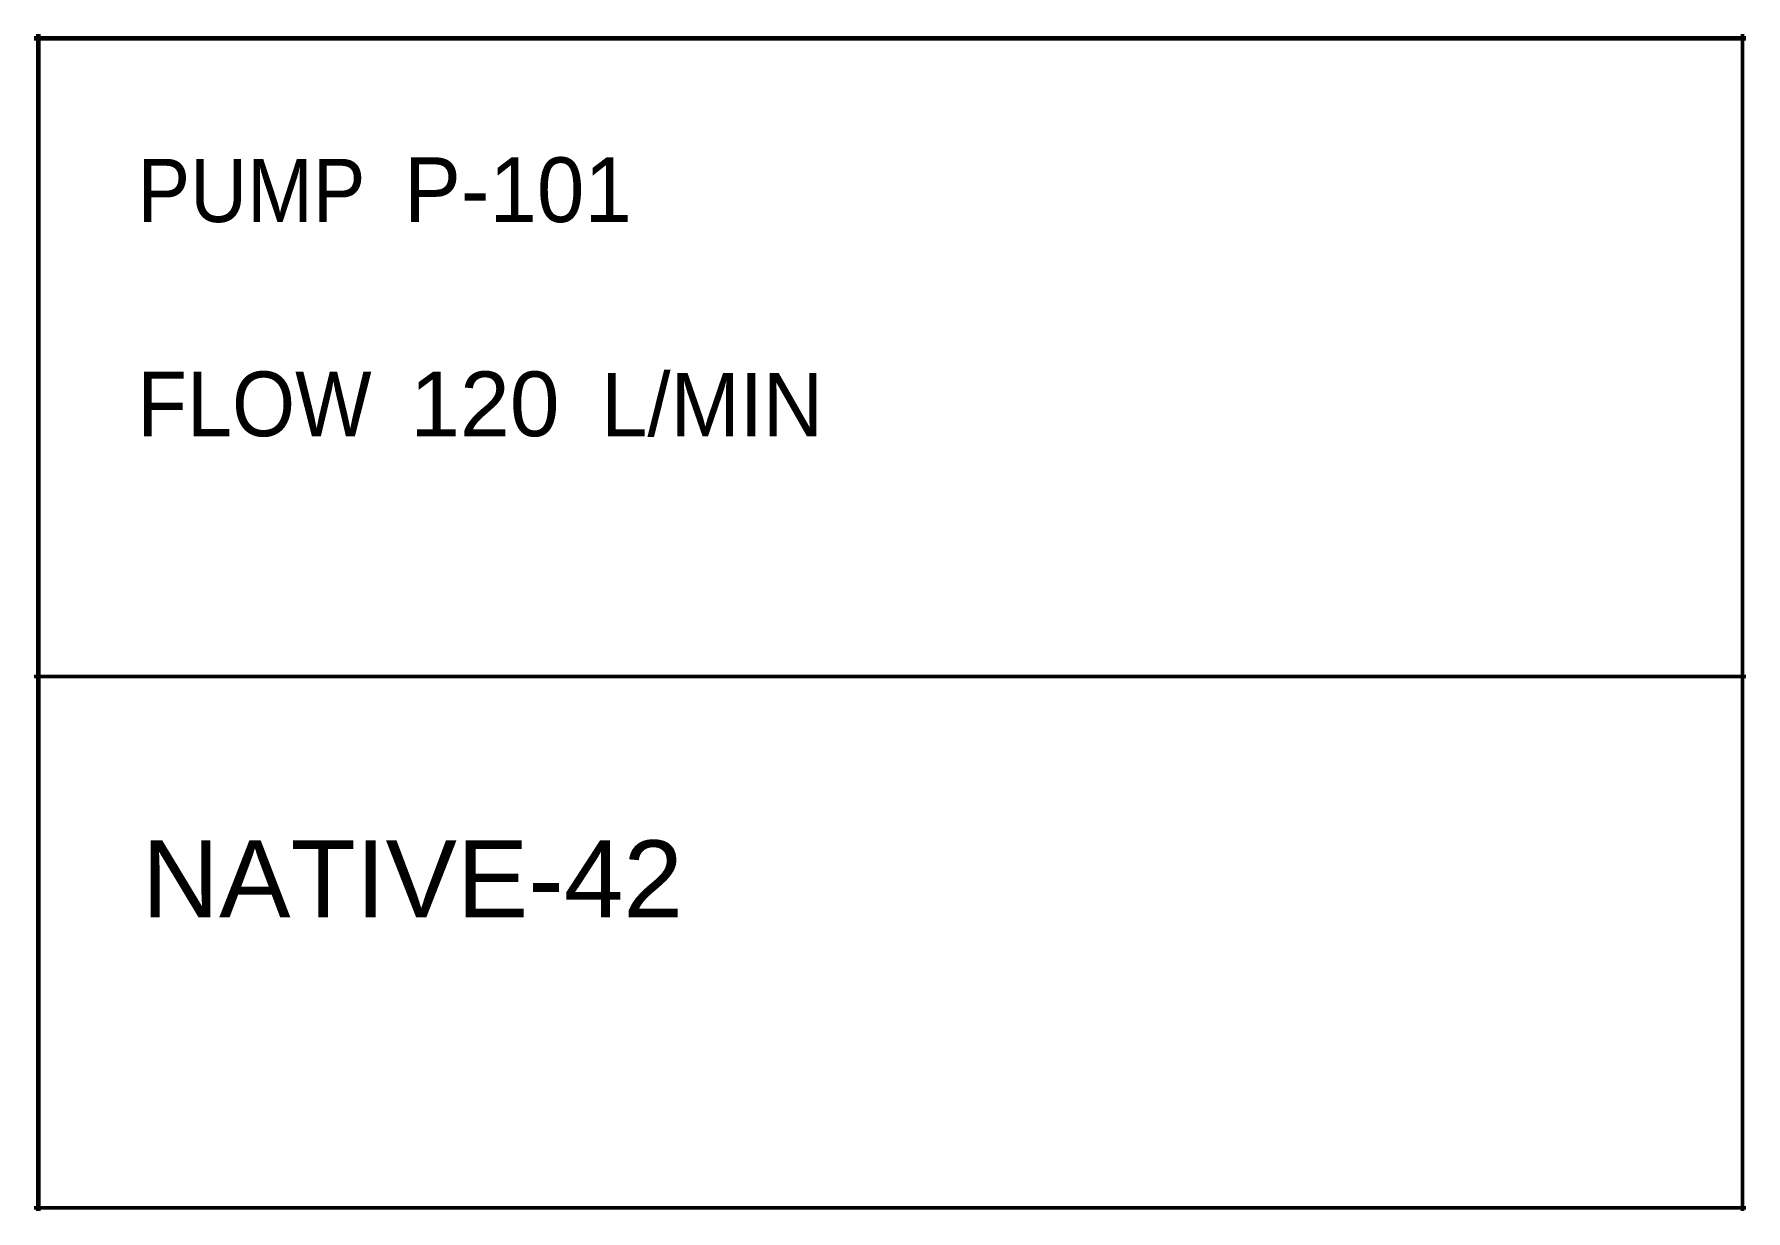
# Model space of a CAD drawing. Header units: millimetres. Extents: x 7 to 120, y 7 to 85.
import ezdxf
from ezdxf.enums import TextEntityAlignment as Align

# ---------------------------------------------------------------- set-up
doc = ezdxf.new("R2010")
doc.units = ezdxf.units.MM
for name, color, linetype in [('OCR_TEXT', 156, 'CONTINUOUS'), ('PDF_000000_35', 250, 'CONTINUOUS'), ('RASTER_LINE_HYPOTHESES', 250, 'CONTINUOUS')]:
    doc.layers.add(name, color=color, linetype=linetype)
doc.styles.add('RV_BDCF0158', font='arial.ttf')
doc.styles.add('RV_D44C12BC', font='arial.ttf')

msp = doc.modelspace()

# ---------------------------------------------------------------- linework, layer by layer
at = {"layer": 'RASTER_LINE_HYPOTHESES', "color": 250, "lineweight": 60}
for p, q in [((7.26, 84.71), (7.26, 7.09)), ((7.01, 84.46), (119.89, 84.46))]:
    msp.add_line(p, q, dxfattribs=at)
at = {"layer": 'RASTER_LINE_HYPOTHESES', "color": 250, "lineweight": 50}
for p, q in [((119.68, 84.71), (119.68, 7.09)), ((7.01, 42.34), (119.89, 42.34)), ((7.01, 7.29), (119.89, 7.29))]:
    msp.add_line(p, q, dxfattribs=at)

# ---------------------------------------------------------------- texts
at = {"layer": 'OCR_TEXT', "color": 156, "lineweight": 0, "style": 'RV_D44C12BC'}
for s, height, p, p2 in [('PUMP', 4.166, (13.82, 72.32), (28.85, 72.32)), ('P-101', 4.267, (31.39, 72.32), (46.43, 72.32)), ('FLOW', 4.267, (13.82, 58.19), (29.26, 58.19)), ('120', 4.267, (31.8, 58.19), (41.66, 58.19)), ('L/MIN', 4.166, (44.4, 58.19), (59.03, 58.19))]:
    msp.add_text(s, height=height, dxfattribs=at).set_placement(p, p2, align=Align.FIT)
at = {"layer": 'PDF_000000_35', "color": 250, "lineweight": 35, "style": 'RV_BDCF0158'}
msp.add_text('NATIVE-42', height=5.066, dxfattribs=at).set_placement((14.11, 26.46), (49.79, 26.46), align=Align.FIT)

doc.saveas('drawing.dxf')
